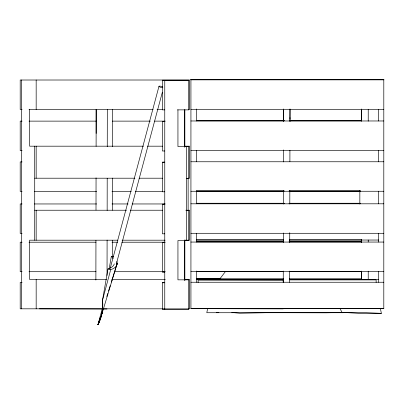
<?xml version="1.0" encoding="UTF-8"?>
<svg xmlns="http://www.w3.org/2000/svg" width="404" height="404" viewBox="0 0 404 404"><rect width="100%" height="100%" fill="white"/><g stroke="black" fill="none" stroke-linecap="round" stroke-linejoin="round"><path stroke-width="0.61" d="M95.879 280.053L95.945 240.304M96.001 210.019L96.056 177.841M96.107 146.293L96.172 109.504L96.157 133.431M107.04 275.427L107.1 240.097M107.151 210.449L107.206 178.27M107.257 146.728L107.323 109.504M112.342 280.068L112.347 278.81M112.383 256.782L112.413 240.415M112.463 210.206L112.519 178.108M112.575 146.637L112.64 109.504M198.117 282.618L198.122 280.139L283.244 280.32M283.265 271.064L283.239 282.31L283.244 279.901M283.325 242.491L283.345 233.002M283.406 204.065L283.436 190.733M283.497 161.913L283.522 149.924M283.583 121.165L283.613 108.984L283.593 121.296M289.638 282.31L289.658 271.099M289.719 242.415L289.744 232.709M289.799 204.025L289.835 190.622M289.895 161.595L289.921 150.258M289.986 121.306L290.011 108.984L289.956 118.377M116.857 261.484A88.648 20.24 15 0 1 117.17 263.479L116.589 265.63A88.648 20.24 15 0 1 110.681 269.69L102.53 300.106A131.754 75.083 21.6 0 1 97.98 324.69A131.754 115.564 21.1 0 0 100.263 318.756A131.754 114.585 29.7 0 1 97.98 324.69A131.754 75.548 2.5 0 0 102.53 300.106L107.954 268.958A88.648 20.24 15 0 0 114.282 263.857M109.12 269.099L111.353 256.277L113.534 256.863M207.641 308.525L206.792 312.721L343.339 312.721M110.221 268.266L158.979 86.31M102.055 309.484L97.98 324.69L100.424 316.887M116.317 264.029L162.302 92.415M116.589 265.63L117.17 263.479L111.337 282.083M101.076 316.655L117.17 263.479M106.823 296.486L107.762 293.486M108.514 291.082L110.206 285.684M219.943 278.76L225.518 271.458M216.488 312.721L218.892 312.469M342.956 312.499L326.003 312.787L268.13 312.651L239.804 313.216L231.734 312.474M380.371 308.449L381.361 313.347L359.903 313.398L344.208 312.479M190.93 79.492L383.8 79.492M190.93 79.674L383.8 79.674M190.93 79.856L383.8 79.856M162.368 80.376L188.724 80.376M190.93 109.348L383.8 109.348M22.089 109.504L20.2 109.504L20.2 80.012L189.592 80.012L189.592 109.504L188.335 109.504M29.002 109.504L153.121 109.504M157.055 109.504L162.736 109.504M164.761 109.868L162.368 109.868L162.368 80.194L188.724 80.194L188.724 109.868L177.417 109.868M290.011 117.827L289.956 121.296M196.581 120.422L284.113 120.422M289.779 120.422L361.57 120.422M196.581 120.604L284.113 120.604M289.779 120.604L361.57 120.604M196.581 120.791L284.113 120.791M289.779 120.791L361.57 120.791M190.93 120.973L383.8 120.973M22.089 121.124L20.2 121.124L20.2 150.616L22.089 150.616M29.002 121.124L96.642 121.124M112.378 121.124L150.359 121.124M154.55 121.124L165.251 121.124M164.761 121.311L162.368 121.311L162.368 150.985L164.761 150.985M162.368 121.493L164.761 121.493M143.496 146.182L29.638 146.182L29.638 109.504M147.465 146.182L162.554 146.182M184.562 146.182L189.592 146.182L189.592 178.204L188.335 178.204M185.128 146.364L188.724 146.364L188.724 178.573L186.325 178.573M188.724 146.546L177.942 146.546L177.942 109.868M190.93 150.46L383.8 150.46M190.93 161.767L383.8 161.767M22.089 161.923L20.2 161.923L20.2 191.415L22.089 191.415M164.761 162.105L162.368 162.105L162.368 191.779L164.761 191.779M162.368 162.287L164.761 162.287M34.719 178.204L134.891 178.204M139.097 178.204L162.554 178.204M186.325 178.391L188.724 178.391M196.581 190.895L284.113 190.895M289.153 190.895L360.479 190.895M196.581 191.077L284.113 191.077M289.153 191.077L360.479 191.077M190.93 191.259L383.8 191.259M34.33 191.415L96.642 191.415M111.999 191.415L131.26 191.415M135.264 191.415L162.731 191.415M196.581 203.252L284.113 203.252M289.153 203.252L360.479 203.252M196.581 203.439L284.113 203.439M289.153 203.439L360.479 203.439M196.581 203.621L284.113 203.621M289.153 203.621L360.479 203.621M190.93 203.803L383.8 203.803M22.089 203.959L20.2 203.959L20.2 233.446L22.089 233.446M34.33 203.959L96.642 203.959M111.999 203.959L128.113 203.959M132.123 203.959L165.251 203.959M164.761 204.141L162.368 204.141L162.368 233.815L164.761 233.815M162.368 204.323L164.761 204.323M34.719 210.232L126.518 210.232M130.487 210.232L162.554 210.232M185.82 210.232L189.592 210.232L189.592 240.193L184.562 240.193M186.325 210.413L188.724 210.413L188.724 240.557L177.942 240.557L177.942 279.836L188.724 279.836M186.325 210.595L188.724 210.595M190.93 233.295L383.8 233.295M196.607 239.855L283.583 239.855M289.259 239.855L361.641 239.855M196.607 240.037L283.583 240.037M289.259 240.037L378.76 240.037M117.912 240.193L29.638 240.193L29.638 279.467L106.595 279.467M122.119 240.193L165.069 240.193M185.128 240.375L188.724 240.375M196.581 241.511L249.551 241.511M196.581 241.693L283.583 241.693M289.153 241.693L361.57 241.693M196.581 241.875L283.583 241.875M289.153 241.875L361.57 241.875M190.93 242.057L383.8 242.057M22.089 242.213L20.2 242.213L20.2 271.705L22.089 271.705M29.002 242.213L96.016 242.213M111.999 242.213L117.66 242.213M121.821 242.213L165.251 242.213M164.761 242.395L162.368 242.395L162.368 272.069L164.761 272.069M162.368 242.577L164.761 242.577M196.581 271.367L283.583 271.367M289.153 271.367L361.57 271.367M190.93 271.549L383.8 271.549M29.002 271.705L96.016 271.705M114.266 271.705L165.251 271.705M162.368 271.887L164.761 271.887M196.607 278.765L220.554 278.765M196.607 278.947L283.583 278.947M289.259 278.947L361.272 278.947M196.607 279.129L283.583 279.129M289.259 279.129L361.272 279.129M196.607 279.31L283.583 279.31M289.259 279.31L378.76 279.31M111.817 279.467L165.266 279.467M184.562 279.467L189.592 279.467L189.592 308.818L188.33 308.818M184.896 279.649L188.724 279.649L188.724 309.186L162.368 309.186L162.368 282.583L164.761 282.583M289.638 279.911L376.139 279.911L376.139 282.411M190.93 282.245L383.8 282.245M22.089 282.401L20.2 282.401L20.2 308.818L102.192 308.818M162.368 282.77L164.761 282.77M190.93 308.479L383.8 308.479M103.373 308.818L162.898 308.818M162.368 308.999L188.724 308.999M270.574 308.454L283.184 308.479M198.061 308.479L283.184 308.661M198.061 308.661L283.184 308.848M39.38 308.818L101.975 308.989M103.227 308.989L106.979 308.999M381.361 313.347L358.025 312.332L342.107 312.555L340.072 308.696M107.954 268.958L110.681 269.69M378.573 109.348L378.573 120.973M378.573 150.46L378.573 161.767M378.573 191.259L378.573 203.803M378.573 233.295L378.573 242.057M378.573 271.549L378.573 282.245M368.226 109.348L368.226 121.16M368.226 240.037L368.226 241.905M368.226 271.205L368.226 279.31M361.691 109.348L361.691 120.705M361.691 239.941L361.691 242.466M361.691 271.488L361.691 279.058M361.317 108.984L361.317 121.306M361.317 239.633L361.317 242.148M361.317 271.099L361.317 279.285M359.843 190.607L359.843 204.06M196.581 108.984L196.581 120.973M196.581 150.46L196.581 161.767M196.581 190.708L196.581 203.803M196.581 233.295L196.581 242.057M196.581 270.998L196.581 282.245M188.138 178.204L188.138 210.232M186.325 146.546L186.325 240.557M184.85 109.686L184.85 147M184.85 239.971L184.85 280.432M184.477 109.868L184.477 147.091M184.477 240.466L184.477 280.209M164.761 80.376L164.761 309.186M36.168 80.012L36.168 109.504M36.168 146.182L36.168 178.204M36.168 210.232L36.168 240.193M36.168 279.467L36.168 308.818M34.719 146.182L34.719 240.193M21.649 80.012L21.649 308.818M102.621 311.004A131.754 115.564 21.1 0 1 100.45 318.206A131.754 114.585 29.7 0 0 102.591 311.06M111.353 256.277A88.648 20.24 15 0 1 113.095 258.59M162.827 87.739A2.394 0.545 15 0 1 159.696 86.936A2.394 0.545 15 0 1 159.479 86.118A2.394 0.545 15 0 1 162.57 86.779M383.8 79.31L190.93 79.31L190.93 308.661L383.8 308.661L383.8 79.31"/></g></svg>
